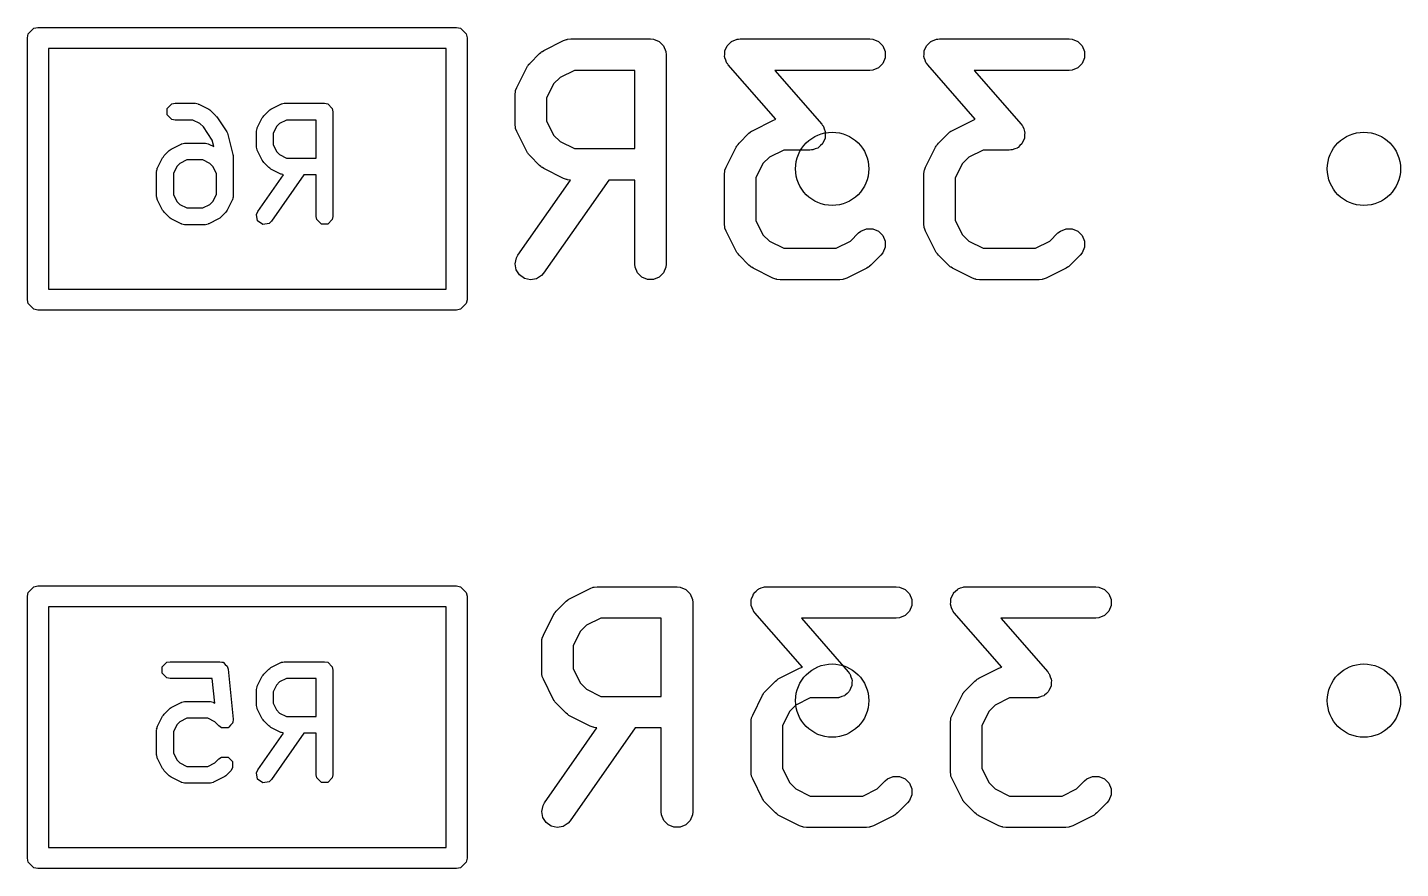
# Model space of a CAD drawing. Extents: x 0.22 to 2.57, y 0.29 to 1.72.
# Drawn here: x 2.1087 to 2.3669, y 1.2284 to 1.3866 of the extents above; entities that cross this region are included whole.
import ezdxf

# ---------------------------------------------------------------- set-up
doc = ezdxf.new("R2010")
doc.units = 0
doc.header["$MEASUREMENT"] = 0
doc.layers.add('BLACK', color=7, linetype='CONTINUOUS')

msp = doc.modelspace()

# ---------------------------------------------------------------- linework, layer by layer
at = {"layer": 'BLACK', "linetype": 'CONTINUOUS'}
for p, q in [((2.10866, 1.38461), (2.10881, 1.38536)), ((2.10866, 1.33539), (2.10866, 1.38461)), ((2.10881, 1.38536), (2.10988, 1.38642)), ((2.10988, 1.38642), (2.11063, 1.38657)), ((2.11063, 1.38657), (2.18937, 1.38657)), ((2.18937, 1.38657), (2.19012, 1.38642)), ((2.19012, 1.38642), (2.19119, 1.38536)), ((2.19119, 1.38536), (2.19134, 1.38461)), ((2.19134, 1.38461), (2.19134, 1.33539)), ((2.20575, 1.38223), (2.2095, 1.3841)), ((2.2095, 1.3841), (2.21004, 1.38431)), ((2.21004, 1.38431), (2.21014, 1.38432)), ((2.21014, 1.38432), (2.21024, 1.38436)), ((2.21024, 1.38436), (2.21082, 1.38442)), ((2.21082, 1.38442), (2.22582, 1.38442)), ((2.22582, 1.38442), (2.22639, 1.38436)), ((2.22639, 1.38436), (2.22746, 1.38392)), ((2.24122, 1.38402), (2.24167, 1.38418)), ((2.24167, 1.38418), (2.24211, 1.38436)), ((2.24211, 1.38436), (2.24225, 1.38437)), ((2.24225, 1.38437), (2.24231, 1.38439)), ((2.24231, 1.38439), (2.24238, 1.38439)), ((2.24238, 1.38439), (2.24269, 1.38442)), ((2.24269, 1.38442), (2.26706, 1.38442)), ((2.26706, 1.38442), (2.26764, 1.38436)), ((2.26764, 1.38436), (2.2687, 1.38392)), ((2.27871, 1.38402), (2.27916, 1.38418)), ((2.27916, 1.38418), (2.27961, 1.38436)), ((2.27961, 1.38436), (2.27975, 1.38437)), ((2.27975, 1.38437), (2.2798, 1.38439)), ((2.2798, 1.38439), (2.27988, 1.38439)), ((2.27988, 1.38439), (2.28018, 1.38442)), ((2.28018, 1.38442), (2.30456, 1.38442)), ((2.30456, 1.38442), (2.30513, 1.38436)), ((2.30513, 1.38436), (2.3062, 1.38392)), ((2.1126, 1.38264), (2.1126, 1.33736)), ((2.1874, 1.38264), (2.1126, 1.38264)), ((2.1874, 1.33736), (2.1874, 1.38264)), ((2.20311, 1.3798), (2.20498, 1.38168)), ((2.20498, 1.38168), (2.20521, 1.38186)), ((2.20521, 1.38186), (2.20526, 1.38192)), ((2.20526, 1.38192), (2.20535, 1.38198)), ((2.20535, 1.38198), (2.20543, 1.38204)), ((2.20543, 1.38204), (2.2055, 1.38207)), ((2.2055, 1.38207), (2.20575, 1.38223)), ((2.22746, 1.38392), (2.22827, 1.3831)), ((2.22827, 1.3831), (2.22871, 1.38204)), ((2.22871, 1.38204), (2.22877, 1.38146)), ((2.23976, 1.38108), (2.23979, 1.38156)), ((2.23979, 1.38204), (2.23983, 1.38213)), ((2.23979, 1.38156), (2.23979, 1.38204)), ((2.23983, 1.38213), (2.23984, 1.38223)), ((2.23984, 1.38223), (2.24005, 1.38266)), ((2.24005, 1.38266), (2.24023, 1.3831)), ((2.24023, 1.3831), (2.2403, 1.38317)), ((2.2403, 1.38317), (2.24035, 1.38326)), ((2.24035, 1.38326), (2.24071, 1.38358)), ((2.24071, 1.38358), (2.24105, 1.38392)), ((2.24105, 1.38392), (2.24114, 1.38396)), ((2.24114, 1.38396), (2.24122, 1.38402)), ((2.2687, 1.38392), (2.26952, 1.3831)), ((2.26952, 1.3831), (2.26996, 1.38204)), ((2.26996, 1.38204), (2.26996, 1.38089)), ((2.27726, 1.38108), (2.27729, 1.38156)), ((2.27729, 1.38204), (2.27733, 1.38213)), ((2.27729, 1.38156), (2.27729, 1.38204)), ((2.27733, 1.38223), (2.27755, 1.38266)), ((2.27733, 1.38213), (2.27733, 1.38223)), ((2.27755, 1.38266), (2.27773, 1.3831)), ((2.27773, 1.3831), (2.2778, 1.38317)), ((2.2778, 1.38317), (2.27784, 1.38326)), ((2.27784, 1.38326), (2.2782, 1.38358)), ((2.2782, 1.38358), (2.27854, 1.38392)), ((2.27854, 1.38392), (2.27864, 1.38396)), ((2.27864, 1.38396), (2.27871, 1.38402)), ((2.3062, 1.38392), (2.30701, 1.3831)), ((2.30701, 1.3831), (2.30745, 1.38204)), ((2.30745, 1.38204), (2.30745, 1.38089)), ((2.20068, 1.37529), (2.20255, 1.37903)), ((2.20255, 1.37903), (2.20271, 1.37928)), ((2.20271, 1.37928), (2.20274, 1.37935)), ((2.20274, 1.37935), (2.2028, 1.37944)), ((2.2028, 1.37944), (2.20286, 1.37952)), ((2.20286, 1.37952), (2.20292, 1.37958)), ((2.20292, 1.37958), (2.20311, 1.3798)), ((2.22877, 1.38146), (2.22877, 1.34209)), ((2.23979, 1.38099), (2.23976, 1.38108)), ((2.23979, 1.38089), (2.23979, 1.38099)), ((2.23998, 1.38044), (2.23979, 1.38089)), ((2.24013, 1.37999), (2.23998, 1.38044)), ((2.24021, 1.37988), (2.24013, 1.37999)), ((2.24023, 1.37982), (2.24021, 1.37988)), ((2.24029, 1.37977), (2.24023, 1.37982)), ((2.24047, 1.37952), (2.24029, 1.37977)), ((2.2494, 1.36931), (2.24047, 1.37952)), ((2.2687, 1.37901), (2.26764, 1.37857)), ((2.26952, 1.37982), (2.2687, 1.37901)), ((2.26996, 1.38089), (2.26952, 1.37982)), ((2.27729, 1.38099), (2.27726, 1.38108)), ((2.27729, 1.38089), (2.27729, 1.38099)), ((2.27747, 1.38044), (2.27729, 1.38089)), ((2.27763, 1.37999), (2.27747, 1.38044)), ((2.27771, 1.37988), (2.27763, 1.37999)), ((2.27773, 1.37982), (2.27771, 1.37988)), ((2.27778, 1.37977), (2.27773, 1.37982)), ((2.27796, 1.37952), (2.27778, 1.37977)), ((2.28689, 1.36931), (2.27796, 1.37952)), ((2.3062, 1.37901), (2.30513, 1.37857)), ((2.30701, 1.37982), (2.3062, 1.37901)), ((2.30745, 1.38089), (2.30701, 1.37982)), ((2.20882, 1.37716), (2.20762, 1.37597)), ((2.21151, 1.37851), (2.20882, 1.37716)), ((2.22286, 1.37851), (2.21151, 1.37851)), ((2.22286, 1.36379), (2.22286, 1.37851)), ((2.26706, 1.37851), (2.2492, 1.37851)), ((2.2492, 1.37851), (2.25803, 1.36841)), ((2.26764, 1.37857), (2.26706, 1.37851)), ((2.30456, 1.37851), (2.28669, 1.37851)), ((2.28669, 1.37851), (2.29553, 1.36841)), ((2.30513, 1.37857), (2.30456, 1.37851)), ((2.20037, 1.37396), (2.20042, 1.37454)), ((2.20037, 1.36834), (2.20037, 1.37396)), ((2.20042, 1.37454), (2.20046, 1.37464)), ((2.20046, 1.37464), (2.20047, 1.37474)), ((2.20047, 1.37474), (2.20068, 1.37529)), ((2.20762, 1.37597), (2.20627, 1.37327)), ((2.13495, 1.37134), (2.13581, 1.3722)), ((2.13495, 1.37014), (2.13495, 1.37134)), ((2.13581, 1.3722), (2.13641, 1.37232)), ((2.13641, 1.37232), (2.14016, 1.37232)), ((2.14016, 1.37232), (2.14023, 1.3723)), ((2.14023, 1.3723), (2.14027, 1.37231)), ((2.14027, 1.37231), (2.14051, 1.37225)), ((2.14051, 1.37225), (2.14076, 1.3722)), ((2.14076, 1.3722), (2.14079, 1.37217)), ((2.14079, 1.37217), (2.14086, 1.37215)), ((2.14086, 1.37215), (2.14274, 1.37121)), ((2.14274, 1.37121), (2.14294, 1.37106)), ((2.15425, 1.37106), (2.15445, 1.37121)), ((2.15445, 1.37121), (2.15633, 1.37215)), ((2.15633, 1.37215), (2.1564, 1.37217)), ((2.1564, 1.37217), (2.15643, 1.3722)), ((2.15643, 1.3722), (2.15668, 1.37225)), ((2.15668, 1.37225), (2.15692, 1.37231)), ((2.15692, 1.37231), (2.15695, 1.3723)), ((2.15695, 1.3723), (2.15703, 1.37232)), ((2.15703, 1.37232), (2.16453, 1.37232)), ((2.16453, 1.37232), (2.16513, 1.3722)), ((2.16513, 1.3722), (2.16598, 1.37134)), ((2.16598, 1.37134), (2.1661, 1.37074)), ((2.20627, 1.37327), (2.20627, 1.36904)), ((2.13581, 1.36929), (2.13495, 1.37014)), ((2.13641, 1.36917), (2.13581, 1.36929)), ((2.13979, 1.36917), (2.13641, 1.36917)), ((2.1411, 1.36851), (2.13979, 1.36917)), ((2.14294, 1.37106), (2.14315, 1.37092)), ((2.14315, 1.37092), (2.14408, 1.36998)), ((2.14408, 1.36998), (2.14417, 1.36985)), ((2.14417, 1.36985), (2.14428, 1.36974)), ((2.14428, 1.36974), (2.14615, 1.36693)), ((2.15187, 1.3677), (2.15281, 1.36957)), ((2.15281, 1.36957), (2.15296, 1.36977)), ((2.15296, 1.36977), (2.1531, 1.36998)), ((2.1531, 1.36998), (2.15404, 1.37092)), ((2.15404, 1.37092), (2.15425, 1.37106)), ((2.1574, 1.36917), (2.15609, 1.36851)), ((2.16295, 1.36917), (2.1574, 1.36917)), ((2.16295, 1.36201), (2.16295, 1.36917)), ((2.1661, 1.37074), (2.1661, 1.35106)), ((2.20627, 1.36904), (2.20762, 1.36634)), ((2.24512, 1.36723), (2.24887, 1.36911)), ((2.24887, 1.36911), (2.2494, 1.36931)), ((2.28261, 1.36723), (2.28636, 1.36911)), ((2.28636, 1.36911), (2.28689, 1.36931)), ((2.14175, 1.36786), (2.1411, 1.36851)), ((2.14338, 1.36541), (2.14175, 1.36786)), ((2.14615, 1.36693), (2.14626, 1.36668)), ((2.14626, 1.36668), (2.14637, 1.36644)), ((2.14637, 1.36644), (2.14731, 1.36269)), ((2.15171, 1.3671), (2.15178, 1.36735)), ((2.15172, 1.36707), (2.15171, 1.3671)), ((2.15171, 1.36699), (2.15172, 1.36707)), ((2.15171, 1.36418), (2.15171, 1.36699)), ((2.15178, 1.36735), (2.15183, 1.3676)), ((2.15183, 1.3676), (2.15185, 1.36762)), ((2.15185, 1.36762), (2.15187, 1.3677)), ((2.15551, 1.36793), (2.15486, 1.36662)), ((2.15486, 1.36662), (2.15486, 1.36455)), ((2.15609, 1.36851), (2.15551, 1.36793)), ((2.20042, 1.36776), (2.20037, 1.36834)), ((2.20046, 1.36767), (2.20042, 1.36776)), ((2.20047, 1.36756), (2.20046, 1.36767)), ((2.20068, 1.36702), (2.20047, 1.36756)), ((2.20255, 1.36327), (2.20068, 1.36702)), ((2.20762, 1.36634), (2.20882, 1.36514)), ((2.24248, 1.3648), (2.24435, 1.36668)), ((2.24435, 1.36668), (2.24458, 1.36686)), ((2.24458, 1.36686), (2.24463, 1.36692)), ((2.24463, 1.36692), (2.24472, 1.36698)), ((2.24472, 1.36698), (2.2448, 1.36705)), ((2.2448, 1.36705), (2.24487, 1.36708)), ((2.24487, 1.36708), (2.24512, 1.36723)), ((2.25803, 1.36841), (2.25821, 1.36816)), ((2.25821, 1.36816), (2.25827, 1.36811)), ((2.25827, 1.36811), (2.25829, 1.36805)), ((2.25829, 1.36805), (2.25837, 1.36794)), ((2.25837, 1.36794), (2.25852, 1.36749)), ((2.25852, 1.36749), (2.25871, 1.36704)), ((2.25871, 1.36704), (2.25871, 1.36694)), ((2.25871, 1.36694), (2.25874, 1.36685)), ((2.25874, 1.36685), (2.25871, 1.36637)), ((2.25871, 1.36637), (2.25871, 1.36589)), ((2.27997, 1.3648), (2.28185, 1.36668)), ((2.28185, 1.36668), (2.28207, 1.36686)), ((2.28207, 1.36686), (2.28212, 1.36692)), ((2.28212, 1.36692), (2.28221, 1.36698)), ((2.28221, 1.36698), (2.28229, 1.36705)), ((2.28229, 1.36705), (2.28237, 1.36708)), ((2.28237, 1.36708), (2.28261, 1.36723)), ((2.29553, 1.36841), (2.29571, 1.36816)), ((2.29571, 1.36816), (2.29576, 1.36811)), ((2.29576, 1.36811), (2.29578, 1.36805)), ((2.29578, 1.36805), (2.29587, 1.36794)), ((2.29587, 1.36794), (2.29602, 1.36749)), ((2.29602, 1.36749), (2.2962, 1.36704)), ((2.2962, 1.36704), (2.2962, 1.36694)), ((2.2962, 1.36694), (2.29624, 1.36685)), ((2.29624, 1.36685), (2.2962, 1.36637)), ((2.2962, 1.36637), (2.2962, 1.36589)), ((2.13529, 1.36342), (2.1355, 1.36356)), ((2.1355, 1.36356), (2.1357, 1.36371)), ((2.1357, 1.36371), (2.13758, 1.36465)), ((2.13758, 1.36465), (2.13765, 1.36467)), ((2.13765, 1.36467), (2.13768, 1.3647)), ((2.13768, 1.3647), (2.13793, 1.36475)), ((2.13793, 1.36475), (2.13817, 1.36481)), ((2.13817, 1.36481), (2.13821, 1.3648)), ((2.13821, 1.3648), (2.13828, 1.36482)), ((2.13828, 1.36482), (2.14203, 1.36482)), ((2.14203, 1.36482), (2.14211, 1.3648)), ((2.14211, 1.3648), (2.14214, 1.36481)), ((2.14214, 1.36481), (2.14239, 1.36475)), ((2.14239, 1.36475), (2.14263, 1.3647)), ((2.14263, 1.3647), (2.14266, 1.36467)), ((2.14266, 1.36467), (2.14274, 1.36465)), ((2.14274, 1.36465), (2.14369, 1.36417)), ((2.14369, 1.36417), (2.14338, 1.36541)), ((2.15172, 1.3641), (2.15171, 1.36418)), ((2.15171, 1.36407), (2.15172, 1.3641)), ((2.15178, 1.36383), (2.15171, 1.36407)), ((2.15183, 1.36358), (2.15178, 1.36383)), ((2.15185, 1.36355), (2.15183, 1.36358)), ((2.15187, 1.36348), (2.15185, 1.36355)), ((2.15281, 1.3616), (2.15187, 1.36348)), ((2.15486, 1.36455), (2.15551, 1.36324)), ((2.20882, 1.36514), (2.21151, 1.36379)), ((2.21151, 1.36379), (2.22286, 1.36379)), ((2.24005, 1.36029), (2.24192, 1.36404)), ((2.24192, 1.36404), (2.24208, 1.36428)), ((2.24208, 1.36428), (2.24211, 1.36436)), ((2.24211, 1.36436), (2.24217, 1.36444)), ((2.24217, 1.36444), (2.24223, 1.36453)), ((2.24223, 1.36453), (2.24229, 1.36458)), ((2.24229, 1.36458), (2.24248, 1.3648)), ((2.25088, 1.36351), (2.24819, 1.36216)), ((2.25581, 1.36351), (2.25088, 1.36351)), ((2.25612, 1.36354), (2.25581, 1.36351)), ((2.25619, 1.36354), (2.25612, 1.36354)), ((2.25625, 1.36356), (2.25619, 1.36354)), ((2.25639, 1.36357), (2.25625, 1.36356)), ((2.25683, 1.36375), (2.25639, 1.36357)), ((2.25729, 1.36391), (2.25683, 1.36375)), ((2.25736, 1.36397), (2.25729, 1.36391)), ((2.25745, 1.36401), (2.25736, 1.36397)), ((2.25779, 1.36435), (2.25745, 1.36401)), ((2.25815, 1.36467), (2.25779, 1.36435)), ((2.2582, 1.36475), (2.25815, 1.36467)), ((2.25827, 1.36483), (2.2582, 1.36475)), ((2.25845, 1.36527), (2.25827, 1.36483)), ((2.25866, 1.3657), (2.25845, 1.36527)), ((2.25867, 1.3658), (2.25866, 1.3657)), ((2.25871, 1.36589), (2.25867, 1.3658)), ((2.27754, 1.36029), (2.27942, 1.36404)), ((2.27942, 1.36404), (2.27957, 1.36428)), ((2.27957, 1.36428), (2.2796, 1.36436)), ((2.2796, 1.36436), (2.27967, 1.36444)), ((2.27967, 1.36444), (2.27973, 1.36453)), ((2.27973, 1.36453), (2.27979, 1.36458)), ((2.27979, 1.36458), (2.27997, 1.3648)), ((2.28838, 1.36351), (2.28568, 1.36216)), ((2.29331, 1.36351), (2.28838, 1.36351)), ((2.29361, 1.36354), (2.29331, 1.36351)), ((2.29369, 1.36354), (2.29361, 1.36354)), ((2.29374, 1.36356), (2.29369, 1.36354)), ((2.29388, 1.36357), (2.29374, 1.36356)), ((2.29433, 1.36375), (2.29388, 1.36357)), ((2.29478, 1.36391), (2.29433, 1.36375)), ((2.29486, 1.36397), (2.29478, 1.36391)), ((2.29495, 1.36401), (2.29486, 1.36397)), ((2.29529, 1.36435), (2.29495, 1.36401)), ((2.29565, 1.36467), (2.29529, 1.36435)), ((2.29569, 1.36475), (2.29565, 1.36467)), ((2.29576, 1.36483), (2.29569, 1.36475)), ((2.29595, 1.36527), (2.29576, 1.36483)), ((2.29616, 1.3657), (2.29595, 1.36527)), ((2.29617, 1.3658), (2.29616, 1.3657)), ((2.2962, 1.36589), (2.29617, 1.3658)), ((2.13312, 1.3602), (2.13406, 1.36207)), ((2.13406, 1.36207), (2.13422, 1.36227)), ((2.13422, 1.36227), (2.13436, 1.36248)), ((2.13436, 1.36248), (2.13529, 1.36342)), ((2.13734, 1.36101), (2.13676, 1.36044)), ((2.13865, 1.36167), (2.13734, 1.36101)), ((2.14166, 1.36167), (2.13865, 1.36167)), ((2.14297, 1.36101), (2.14166, 1.36167)), ((2.14355, 1.36044), (2.14297, 1.36101)), ((2.14731, 1.36269), (2.14732, 1.36249)), ((2.14732, 1.36249), (2.14736, 1.36231)), ((2.14736, 1.36231), (2.14736, 1.35481)), ((2.15296, 1.3614), (2.15281, 1.3616)), ((2.1531, 1.36119), (2.15296, 1.3614)), ((2.15404, 1.36025), (2.1531, 1.36119)), ((2.15551, 1.36324), (2.15609, 1.36266)), ((2.15609, 1.36266), (2.1574, 1.36201)), ((2.1574, 1.36201), (2.16295, 1.36201)), ((2.20271, 1.36302), (2.20255, 1.36327)), ((2.20274, 1.36295), (2.20271, 1.36302)), ((2.2028, 1.36287), (2.20274, 1.36295)), ((2.20286, 1.36278), (2.2028, 1.36287)), ((2.20292, 1.36273), (2.20286, 1.36278)), ((2.20311, 1.3625), (2.20292, 1.36273)), ((2.20498, 1.36063), (2.20311, 1.3625)), ((2.24699, 1.36097), (2.24564, 1.35827)), ((2.24819, 1.36216), (2.24699, 1.36097)), ((2.28449, 1.36097), (2.28314, 1.35827)), ((2.28568, 1.36216), (2.28449, 1.36097)), ((2.13296, 1.35961), (2.13303, 1.35985)), ((2.13297, 1.35957), (2.13296, 1.35961)), ((2.13296, 1.35949), (2.13297, 1.35957)), ((2.13296, 1.35481), (2.13296, 1.35949)), ((2.13303, 1.35985), (2.13308, 1.3601)), ((2.13308, 1.3601), (2.1331, 1.36012)), ((2.1331, 1.36012), (2.13312, 1.3602)), ((2.13676, 1.36044), (2.13611, 1.35912)), ((2.13611, 1.35912), (2.13611, 1.35518)), ((2.14421, 1.35912), (2.14355, 1.36044)), ((2.14421, 1.35518), (2.14421, 1.35912)), ((2.15199, 1.35196), (2.15684, 1.35888)), ((2.15425, 1.36011), (2.15404, 1.36025)), ((2.15445, 1.35996), (2.15425, 1.36011)), ((2.15633, 1.35902), (2.15445, 1.35996)), ((2.16066, 1.35886), (2.15457, 1.35015)), ((2.1564, 1.359), (2.15633, 1.35902)), ((2.15643, 1.35898), (2.1564, 1.359)), ((2.15668, 1.35893), (2.15643, 1.35898)), ((2.15684, 1.35888), (2.15668, 1.35893)), ((2.16295, 1.35886), (2.16066, 1.35886)), ((2.16295, 1.35106), (2.16295, 1.35886)), ((2.20521, 1.36044), (2.20498, 1.36063)), ((2.20526, 1.36038), (2.20521, 1.36044)), ((2.20535, 1.36033), (2.20526, 1.36038)), ((2.20543, 1.36026), (2.20535, 1.36033)), ((2.2055, 1.36023), (2.20543, 1.36026)), ((2.20575, 1.36008), (2.2055, 1.36023)), ((2.2095, 1.3582), (2.20575, 1.36008)), ((2.23974, 1.35897), (2.23979, 1.35954)), ((2.23974, 1.34959), (2.23974, 1.35897)), ((2.23979, 1.35954), (2.23983, 1.35964)), ((2.23983, 1.35964), (2.23984, 1.35975)), ((2.23984, 1.35975), (2.24005, 1.36029)), ((2.27723, 1.35897), (2.27729, 1.35954)), ((2.27723, 1.34959), (2.27723, 1.35897)), ((2.27729, 1.35954), (2.27733, 1.35964)), ((2.27733, 1.35964), (2.27734, 1.35975)), ((2.27734, 1.35975), (2.27754, 1.36029)), ((2.2009, 1.34379), (2.21077, 1.35789)), ((2.21798, 1.35789), (2.20574, 1.3404)), ((2.21004, 1.35799), (2.2095, 1.3582)), ((2.21014, 1.35799), (2.21004, 1.35799)), ((2.21024, 1.35795), (2.21014, 1.35799)), ((2.21077, 1.35789), (2.21024, 1.35795)), ((2.22286, 1.35789), (2.21798, 1.35789)), ((2.22286, 1.34209), (2.22286, 1.35789)), ((2.24564, 1.35827), (2.24564, 1.35029)), ((2.28314, 1.35827), (2.28314, 1.35029)), ((2.13297, 1.35473), (2.13296, 1.35481)), ((2.13296, 1.35469), (2.13297, 1.35473)), ((2.13303, 1.35445), (2.13296, 1.35469)), ((2.13308, 1.3542), (2.13303, 1.35445)), ((2.1331, 1.35418), (2.13308, 1.3542)), ((2.13312, 1.3541), (2.1331, 1.35418)), ((2.13406, 1.35223), (2.13312, 1.3541)), ((2.13611, 1.35518), (2.13676, 1.35386)), ((2.13676, 1.35386), (2.13734, 1.35329)), ((2.13734, 1.35329), (2.13865, 1.35263)), ((2.14166, 1.35263), (2.14297, 1.35329)), ((2.14297, 1.35329), (2.14355, 1.35386)), ((2.14355, 1.35386), (2.14421, 1.35518)), ((2.14719, 1.3541), (2.14625, 1.35223)), ((2.14721, 1.35418), (2.14719, 1.3541)), ((2.14724, 1.3542), (2.14721, 1.35418)), ((2.14729, 1.35445), (2.14724, 1.3542)), ((2.14735, 1.35469), (2.14729, 1.35445)), ((2.14736, 1.35481), (2.14734, 1.35473)), ((2.14734, 1.35473), (2.14735, 1.35469)), ((2.13422, 1.35203), (2.13406, 1.35223)), ((2.13436, 1.35182), (2.13422, 1.35203)), ((2.13529, 1.35088), (2.13436, 1.35182)), ((2.1355, 1.35074), (2.13529, 1.35088)), ((2.1357, 1.35059), (2.1355, 1.35074)), ((2.13758, 1.34965), (2.1357, 1.35059)), ((2.13865, 1.35263), (2.14166, 1.35263)), ((2.14461, 1.35059), (2.14274, 1.34965)), ((2.14481, 1.35074), (2.14461, 1.35059)), ((2.14502, 1.35088), (2.14481, 1.35074)), ((2.14596, 1.35182), (2.14502, 1.35088)), ((2.1461, 1.35203), (2.14596, 1.35182)), ((2.14625, 1.35223), (2.1461, 1.35203)), ((2.15174, 1.3514), (2.15199, 1.35196)), ((2.15195, 1.35021), (2.15174, 1.3514)), ((2.16307, 1.35045), (2.16295, 1.35106)), ((2.1661, 1.35106), (2.16598, 1.35045)), ((2.13765, 1.34963), (2.13758, 1.34965)), ((2.13768, 1.3496), (2.13765, 1.34963)), ((2.13793, 1.34955), (2.13768, 1.3496)), ((2.13817, 1.34949), (2.13793, 1.34955)), ((2.13821, 1.3495), (2.13817, 1.34949)), ((2.13828, 1.34948), (2.13821, 1.3495)), ((2.14203, 1.34948), (2.13828, 1.34948)), ((2.14211, 1.3495), (2.14203, 1.34948)), ((2.14214, 1.34949), (2.14211, 1.3495)), ((2.14239, 1.34955), (2.14214, 1.34949)), ((2.14263, 1.3496), (2.14239, 1.34955)), ((2.14266, 1.34963), (2.14263, 1.3496)), ((2.14274, 1.34965), (2.14266, 1.34963)), ((2.15294, 1.34952), (2.15195, 1.35021)), ((2.15413, 1.34973), (2.15294, 1.34952)), ((2.15457, 1.35015), (2.15413, 1.34973)), ((2.16393, 1.3496), (2.16307, 1.35045)), ((2.16513, 1.3496), (2.16393, 1.3496)), ((2.16598, 1.35045), (2.16513, 1.3496)), ((2.23979, 1.34902), (2.23974, 1.34959)), ((2.23983, 1.34892), (2.23979, 1.34902)), ((2.23984, 1.34881), (2.23983, 1.34892)), ((2.24005, 1.34827), (2.23984, 1.34881)), ((2.24192, 1.34452), (2.24005, 1.34827)), ((2.24564, 1.35029), (2.24699, 1.34759)), ((2.26497, 1.34793), (2.26542, 1.3483)), ((2.26542, 1.3483), (2.26648, 1.34874)), ((2.26648, 1.34874), (2.26764, 1.34874)), ((2.26764, 1.34874), (2.2687, 1.3483)), ((2.2687, 1.3483), (2.26952, 1.34748)), ((2.27729, 1.34902), (2.27723, 1.34959)), ((2.27733, 1.34892), (2.27729, 1.34902)), ((2.27734, 1.34881), (2.27733, 1.34892)), ((2.27754, 1.34827), (2.27734, 1.34881)), ((2.27942, 1.34452), (2.27754, 1.34827)), ((2.28314, 1.35029), (2.28449, 1.34759)), ((2.30247, 1.34793), (2.30292, 1.3483)), ((2.30292, 1.3483), (2.30398, 1.34874)), ((2.30398, 1.34874), (2.30513, 1.34874)), ((2.30513, 1.34874), (2.3062, 1.3483)), ((2.3062, 1.3483), (2.30701, 1.34748)), ((2.24699, 1.34759), (2.24819, 1.3464)), ((2.24819, 1.3464), (2.25088, 1.34505)), ((2.26074, 1.34505), (2.26344, 1.3464)), ((2.26344, 1.3464), (2.26497, 1.34793)), ((2.26952, 1.34748), (2.26996, 1.34642)), ((2.26996, 1.34642), (2.26996, 1.34527)), ((2.28449, 1.34759), (2.28568, 1.3464)), ((2.28568, 1.3464), (2.28838, 1.34505)), ((2.29823, 1.34505), (2.30093, 1.3464)), ((2.30093, 1.3464), (2.30247, 1.34793)), ((2.30701, 1.34748), (2.30745, 1.34642)), ((2.30745, 1.34642), (2.30745, 1.34527)), ((2.20037, 1.34216), (2.20062, 1.34328)), ((2.20062, 1.34328), (2.2009, 1.34379)), ((2.24208, 1.34427), (2.24192, 1.34452)), ((2.24211, 1.3442), (2.24208, 1.34427)), ((2.24217, 1.34412), (2.24211, 1.3442)), ((2.24223, 1.34403), (2.24217, 1.34412)), ((2.24229, 1.34398), (2.24223, 1.34403)), ((2.24248, 1.34376), (2.24229, 1.34398)), ((2.24435, 1.34188), (2.24248, 1.34376)), ((2.25088, 1.34505), (2.26074, 1.34505)), ((2.26915, 1.34376), (2.26727, 1.34188)), ((2.26952, 1.3442), (2.26915, 1.34376)), ((2.26996, 1.34527), (2.26952, 1.3442)), ((2.27957, 1.34427), (2.27942, 1.34452)), ((2.2796, 1.3442), (2.27957, 1.34427)), ((2.27967, 1.34412), (2.2796, 1.3442)), ((2.27973, 1.34403), (2.27967, 1.34412)), ((2.27979, 1.34398), (2.27973, 1.34403)), ((2.27997, 1.34376), (2.27979, 1.34398)), ((2.28185, 1.34188), (2.27997, 1.34376)), ((2.28838, 1.34505), (2.29823, 1.34505)), ((2.30664, 1.34376), (2.30477, 1.34188)), ((2.30701, 1.3442), (2.30664, 1.34376)), ((2.30745, 1.34527), (2.30701, 1.3442)), ((2.20057, 1.34102), (2.20037, 1.34216)), ((2.20119, 1.34005), (2.20057, 1.34102)), ((2.20574, 1.3404), (2.20536, 1.33996)), ((2.22292, 1.34152), (2.22286, 1.34209)), ((2.22336, 1.34045), (2.22292, 1.34152)), ((2.22418, 1.33964), (2.22336, 1.34045)), ((2.22827, 1.34045), (2.22746, 1.33964)), ((2.22871, 1.34152), (2.22827, 1.34045)), ((2.22877, 1.34209), (2.22871, 1.34152)), ((2.24458, 1.34169), (2.24435, 1.34188)), ((2.24463, 1.34164), (2.24458, 1.34169)), ((2.24472, 1.34158), (2.24463, 1.34164)), ((2.2448, 1.34151), (2.24472, 1.34158)), ((2.24487, 1.34148), (2.2448, 1.34151)), ((2.24512, 1.34133), (2.24487, 1.34148)), ((2.24887, 1.33945), (2.24512, 1.34133)), ((2.26651, 1.34133), (2.26276, 1.33945)), ((2.26675, 1.34148), (2.26651, 1.34133)), ((2.26683, 1.34151), (2.26675, 1.34148)), ((2.26691, 1.34158), (2.26683, 1.34151)), ((2.267, 1.34164), (2.26691, 1.34158)), ((2.26705, 1.34169), (2.267, 1.34164)), ((2.26727, 1.34188), (2.26705, 1.34169)), ((2.28207, 1.34169), (2.28185, 1.34188)), ((2.28212, 1.34164), (2.28207, 1.34169)), ((2.28221, 1.34158), (2.28212, 1.34164)), ((2.28229, 1.34151), (2.28221, 1.34158)), ((2.28237, 1.34148), (2.28229, 1.34151)), ((2.28261, 1.34133), (2.28237, 1.34148)), ((2.28636, 1.33945), (2.28261, 1.34133)), ((2.304, 1.34133), (2.30025, 1.33945)), ((2.30425, 1.34148), (2.304, 1.34133)), ((2.30432, 1.34151), (2.30425, 1.34148)), ((2.3044, 1.34158), (2.30432, 1.34151)), ((2.30449, 1.34164), (2.3044, 1.34158)), ((2.30454, 1.34169), (2.30449, 1.34164)), ((2.30477, 1.34188), (2.30454, 1.34169)), ((2.20213, 1.33939), (2.20119, 1.34005)), ((2.20325, 1.33914), (2.20213, 1.33939)), ((2.20439, 1.33934), (2.20325, 1.33914)), ((2.20536, 1.33996), (2.20439, 1.33934)), ((2.22524, 1.3392), (2.22418, 1.33964)), ((2.22639, 1.3392), (2.22524, 1.3392)), ((2.22746, 1.33964), (2.22639, 1.3392)), ((2.24941, 1.33925), (2.24887, 1.33945)), ((2.24951, 1.33924), (2.24941, 1.33925)), ((2.24961, 1.3392), (2.24951, 1.33924)), ((2.25019, 1.33914), (2.24961, 1.3392)), ((2.26144, 1.33914), (2.25019, 1.33914)), ((2.26201, 1.3392), (2.26144, 1.33914)), ((2.26211, 1.33924), (2.26201, 1.3392)), ((2.26222, 1.33925), (2.26211, 1.33924)), ((2.26276, 1.33945), (2.26222, 1.33925)), ((2.2869, 1.33925), (2.28636, 1.33945)), ((2.28701, 1.33924), (2.2869, 1.33925)), ((2.28711, 1.3392), (2.28701, 1.33924)), ((2.28768, 1.33914), (2.28711, 1.3392)), ((2.29893, 1.33914), (2.28768, 1.33914)), ((2.29951, 1.3392), (2.29893, 1.33914)), ((2.29961, 1.33924), (2.29951, 1.3392)), ((2.29971, 1.33925), (2.29961, 1.33924)), ((2.30025, 1.33945), (2.29971, 1.33925)), ((2.10881, 1.33464), (2.10866, 1.33539)), ((2.1126, 1.33736), (2.1874, 1.33736)), ((2.19134, 1.33539), (2.19119, 1.33464)), ((2.10988, 1.33358), (2.10881, 1.33464)), ((2.11063, 1.33343), (2.10988, 1.33358)), ((2.18937, 1.33343), (2.11063, 1.33343)), ((2.19012, 1.33358), (2.18937, 1.33343)), ((2.19119, 1.33464), (2.19012, 1.33358)), ((2.10881, 1.28036), (2.10988, 1.28142)), ((2.10988, 1.28142), (2.11063, 1.28157)), ((2.11063, 1.28157), (2.18937, 1.28157)), ((2.18937, 1.28157), (2.19012, 1.28142)), ((2.19012, 1.28142), (2.19119, 1.28036)), ((2.21075, 1.27923), (2.2145, 1.2811)), ((2.2145, 1.2811), (2.21504, 1.28131)), ((2.21504, 1.28131), (2.21514, 1.28132)), ((2.21514, 1.28132), (2.21524, 1.28136)), ((2.21524, 1.28136), (2.21582, 1.28142)), ((2.21582, 1.28142), (2.23082, 1.28142)), ((2.23082, 1.28142), (2.23139, 1.28136)), ((2.23139, 1.28136), (2.23246, 1.28092)), ((2.23246, 1.28092), (2.23327, 1.2801)), ((2.24571, 1.28058), (2.24605, 1.28092)), ((2.24605, 1.28092), (2.24614, 1.28096)), ((2.24614, 1.28096), (2.24622, 1.28102)), ((2.24622, 1.28102), (2.24667, 1.28118)), ((2.24667, 1.28118), (2.24711, 1.28136)), ((2.24711, 1.28136), (2.24725, 1.28137)), ((2.24725, 1.28137), (2.24731, 1.28139)), ((2.24731, 1.28139), (2.24738, 1.28139)), ((2.24738, 1.28139), (2.24769, 1.28142)), ((2.24769, 1.28142), (2.27206, 1.28142)), ((2.27206, 1.28142), (2.27264, 1.28136)), ((2.27264, 1.28136), (2.2737, 1.28092)), ((2.2737, 1.28092), (2.27452, 1.2801)), ((2.2832, 1.28058), (2.28354, 1.28092)), ((2.28354, 1.28092), (2.28364, 1.28096)), ((2.28364, 1.28096), (2.28371, 1.28102)), ((2.28371, 1.28102), (2.28416, 1.28118)), ((2.28416, 1.28118), (2.28461, 1.28136)), ((2.28461, 1.28136), (2.28475, 1.28137)), ((2.28475, 1.28137), (2.2848, 1.28139)), ((2.2848, 1.28139), (2.28488, 1.28139)), ((2.28488, 1.28139), (2.28518, 1.28142)), ((2.28518, 1.28142), (2.30956, 1.28142)), ((2.30956, 1.28142), (2.31013, 1.28136)), ((2.31013, 1.28136), (2.3112, 1.28092)), ((2.3112, 1.28092), (2.31201, 1.2801)), ((2.10866, 1.27961), (2.10881, 1.28036)), ((2.10866, 1.23039), (2.10866, 1.27961)), ((2.19119, 1.28036), (2.19134, 1.27961)), ((2.19134, 1.27961), (2.19134, 1.23039)), ((2.20811, 1.2768), (2.20998, 1.27868)), ((2.20998, 1.27868), (2.21021, 1.27886)), ((2.21021, 1.27886), (2.21026, 1.27892)), ((2.21026, 1.27892), (2.21035, 1.27898)), ((2.21035, 1.27898), (2.21043, 1.27904)), ((2.21043, 1.27904), (2.2105, 1.27907)), ((2.2105, 1.27907), (2.21075, 1.27923)), ((2.23327, 1.2801), (2.23371, 1.27904)), ((2.23371, 1.27904), (2.23377, 1.27846)), ((2.23377, 1.27846), (2.23377, 1.23909)), ((2.24476, 1.27808), (2.24479, 1.27856)), ((2.24479, 1.27904), (2.24483, 1.27913)), ((2.24479, 1.27856), (2.24479, 1.27904)), ((2.24483, 1.27913), (2.24484, 1.27923)), ((2.24484, 1.27923), (2.24505, 1.27966)), ((2.24505, 1.27966), (2.24523, 1.2801)), ((2.24523, 1.2801), (2.2453, 1.28017)), ((2.2453, 1.28017), (2.24535, 1.28026)), ((2.24535, 1.28026), (2.24571, 1.28058)), ((2.27452, 1.2801), (2.27496, 1.27904)), ((2.27496, 1.27904), (2.27496, 1.27789)), ((2.28226, 1.27808), (2.28229, 1.27856)), ((2.28229, 1.27904), (2.28233, 1.27913)), ((2.28229, 1.27856), (2.28229, 1.27904)), ((2.28233, 1.27923), (2.28255, 1.27966)), ((2.28233, 1.27913), (2.28233, 1.27923)), ((2.28255, 1.27966), (2.28273, 1.2801)), ((2.28273, 1.2801), (2.2828, 1.28017)), ((2.2828, 1.28017), (2.28284, 1.28026)), ((2.28284, 1.28026), (2.2832, 1.28058)), ((2.31201, 1.2801), (2.31245, 1.27904)), ((2.31245, 1.27904), (2.31245, 1.27789)), ((2.1126, 1.27764), (2.1126, 1.23236)), ((2.1874, 1.27764), (2.1126, 1.27764)), ((2.1874, 1.23236), (2.1874, 1.27764)), ((2.20568, 1.27229), (2.20755, 1.27603)), ((2.20755, 1.27603), (2.20771, 1.27628)), ((2.20771, 1.27628), (2.20774, 1.27635)), ((2.20774, 1.27635), (2.2078, 1.27644)), ((2.2078, 1.27644), (2.20786, 1.27652)), ((2.20786, 1.27652), (2.20792, 1.27658)), ((2.20792, 1.27658), (2.20811, 1.2768)), ((2.24479, 1.27799), (2.24476, 1.27808)), ((2.24479, 1.27789), (2.24479, 1.27799)), ((2.24498, 1.27744), (2.24479, 1.27789)), ((2.24513, 1.27699), (2.24498, 1.27744)), ((2.24521, 1.27688), (2.24513, 1.27699)), ((2.24523, 1.27682), (2.24521, 1.27688)), ((2.24529, 1.27677), (2.24523, 1.27682)), ((2.24547, 1.27652), (2.24529, 1.27677)), ((2.2544, 1.26631), (2.24547, 1.27652)), ((2.2737, 1.27601), (2.27264, 1.27557)), ((2.27452, 1.27682), (2.2737, 1.27601)), ((2.27496, 1.27789), (2.27452, 1.27682)), ((2.28229, 1.27799), (2.28226, 1.27808)), ((2.28229, 1.27789), (2.28229, 1.27799)), ((2.28247, 1.27744), (2.28229, 1.27789)), ((2.28263, 1.27699), (2.28247, 1.27744)), ((2.28271, 1.27688), (2.28263, 1.27699)), ((2.28273, 1.27682), (2.28271, 1.27688)), ((2.28278, 1.27677), (2.28273, 1.27682)), ((2.28296, 1.27652), (2.28278, 1.27677)), ((2.29189, 1.26631), (2.28296, 1.27652)), ((2.3112, 1.27601), (2.31013, 1.27557)), ((2.31201, 1.27682), (2.3112, 1.27601)), ((2.31245, 1.27789), (2.31201, 1.27682)), ((2.21382, 1.27416), (2.21262, 1.27297)), ((2.21651, 1.27551), (2.21382, 1.27416)), ((2.22786, 1.27551), (2.21651, 1.27551)), ((2.22786, 1.26079), (2.22786, 1.27551)), ((2.27206, 1.27551), (2.2542, 1.27551)), ((2.2542, 1.27551), (2.26303, 1.26541)), ((2.27264, 1.27557), (2.27206, 1.27551)), ((2.30956, 1.27551), (2.29169, 1.27551)), ((2.29169, 1.27551), (2.30053, 1.26541)), ((2.31013, 1.27557), (2.30956, 1.27551)), ((2.20537, 1.27096), (2.20542, 1.27154)), ((2.20537, 1.26534), (2.20537, 1.27096)), ((2.20542, 1.27154), (2.20546, 1.27164)), ((2.20546, 1.27164), (2.20547, 1.27174)), ((2.20547, 1.27174), (2.20568, 1.27229)), ((2.21262, 1.27297), (2.21127, 1.27027)), ((2.21127, 1.27027), (2.21127, 1.26604)), ((2.13402, 1.26634), (2.13487, 1.2672)), ((2.13402, 1.26514), (2.13402, 1.26634)), ((2.13487, 1.2672), (2.13547, 1.26732)), ((2.13547, 1.26732), (2.14484, 1.26732)), ((2.14484, 1.26732), (2.14522, 1.26724)), ((2.14522, 1.26724), (2.1453, 1.26725)), ((2.1453, 1.26725), (2.14534, 1.26722)), ((2.14534, 1.26722), (2.14545, 1.2672)), ((2.14545, 1.2672), (2.14582, 1.26682)), ((2.14582, 1.26682), (2.14623, 1.26649)), ((2.14623, 1.26649), (2.14626, 1.26638)), ((2.14626, 1.26638), (2.1463, 1.26634)), ((2.1463, 1.26634), (2.1463, 1.26627)), ((2.1463, 1.26627), (2.14641, 1.2659)), ((2.14641, 1.2659), (2.14735, 1.25653)), ((2.1531, 1.26498), (2.15404, 1.26592)), ((2.15404, 1.26592), (2.15425, 1.26606)), ((2.15425, 1.26606), (2.15445, 1.26621)), ((2.15445, 1.26621), (2.15633, 1.26715)), ((2.15633, 1.26715), (2.1564, 1.26717)), ((2.1564, 1.26717), (2.15643, 1.2672)), ((2.15643, 1.2672), (2.15668, 1.26725)), ((2.15668, 1.26725), (2.15692, 1.26731)), ((2.15692, 1.26731), (2.15695, 1.2673)), ((2.15695, 1.2673), (2.15703, 1.26732)), ((2.15703, 1.26732), (2.16453, 1.26732)), ((2.16453, 1.26732), (2.16513, 1.2672)), ((2.16513, 1.2672), (2.16598, 1.26634)), ((2.16598, 1.26634), (2.1661, 1.26574)), ((2.1661, 1.26574), (2.1661, 1.24606)), ((2.20542, 1.26476), (2.20537, 1.26534)), ((2.21127, 1.26604), (2.21262, 1.26334)), ((2.25012, 1.26423), (2.25387, 1.26611)), ((2.25387, 1.26611), (2.2544, 1.26631)), ((2.26303, 1.26541), (2.26321, 1.26516)), ((2.28761, 1.26423), (2.29136, 1.26611)), ((2.29136, 1.26611), (2.29189, 1.26631)), ((2.30053, 1.26541), (2.30071, 1.26516)), ((2.13487, 1.26429), (2.13402, 1.26514)), ((2.13547, 1.26417), (2.13487, 1.26429)), ((2.14342, 1.26417), (2.13547, 1.26417)), ((2.14388, 1.25955), (2.14342, 1.26417)), ((2.15187, 1.2627), (2.15281, 1.26457)), ((2.15281, 1.26457), (2.15296, 1.26477)), ((2.15296, 1.26477), (2.1531, 1.26498)), ((2.15551, 1.26293), (2.15486, 1.26162)), ((2.15609, 1.26351), (2.15551, 1.26293)), ((2.1574, 1.26417), (2.15609, 1.26351)), ((2.16295, 1.26417), (2.1574, 1.26417)), ((2.16295, 1.25701), (2.16295, 1.26417)), ((2.20546, 1.26467), (2.20542, 1.26476)), ((2.20547, 1.26456), (2.20546, 1.26467)), ((2.20568, 1.26402), (2.20547, 1.26456)), ((2.20755, 1.26027), (2.20568, 1.26402)), ((2.21262, 1.26334), (2.21382, 1.26214)), ((2.24748, 1.2618), (2.24935, 1.26368)), ((2.24935, 1.26368), (2.24958, 1.26386)), ((2.24958, 1.26386), (2.24963, 1.26392)), ((2.24963, 1.26392), (2.24972, 1.26398)), ((2.24972, 1.26398), (2.2498, 1.26405)), ((2.2498, 1.26405), (2.24987, 1.26408)), ((2.24987, 1.26408), (2.25012, 1.26423)), ((2.26321, 1.26516), (2.26327, 1.26511)), ((2.26327, 1.26511), (2.26329, 1.26505)), ((2.26329, 1.26505), (2.26337, 1.26494)), ((2.26337, 1.26494), (2.26352, 1.26449)), ((2.26352, 1.26449), (2.26371, 1.26404)), ((2.26367, 1.2628), (2.26366, 1.2627)), ((2.26371, 1.26289), (2.26367, 1.2628)), ((2.26371, 1.26404), (2.26371, 1.26394)), ((2.26371, 1.26394), (2.26374, 1.26385)), ((2.26374, 1.26385), (2.26371, 1.26337)), ((2.26371, 1.26337), (2.26371, 1.26289)), ((2.28497, 1.2618), (2.28685, 1.26368)), ((2.28685, 1.26368), (2.28707, 1.26386)), ((2.28707, 1.26386), (2.28712, 1.26392)), ((2.28712, 1.26392), (2.28721, 1.26398)), ((2.28721, 1.26398), (2.28729, 1.26405)), ((2.28729, 1.26405), (2.28737, 1.26408)), ((2.28737, 1.26408), (2.28761, 1.26423)), ((2.30071, 1.26516), (2.30076, 1.26511)), ((2.30076, 1.26511), (2.30078, 1.26505)), ((2.30078, 1.26505), (2.30087, 1.26494)), ((2.30087, 1.26494), (2.30102, 1.26449)), ((2.30102, 1.26449), (2.3012, 1.26404)), ((2.30117, 1.2628), (2.30116, 1.2627)), ((2.3012, 1.26289), (2.30117, 1.2628)), ((2.3012, 1.26404), (2.3012, 1.26394)), ((2.3012, 1.26394), (2.30124, 1.26385)), ((2.30124, 1.26385), (2.3012, 1.26337)), ((2.3012, 1.26337), (2.3012, 1.26289)), ((2.15171, 1.2621), (2.15178, 1.26235)), ((2.15172, 1.26207), (2.15171, 1.2621)), ((2.15171, 1.26199), (2.15172, 1.26207)), ((2.15171, 1.25918), (2.15171, 1.26199)), ((2.15178, 1.26235), (2.15183, 1.2626)), ((2.15183, 1.2626), (2.15185, 1.26262)), ((2.15185, 1.26262), (2.15187, 1.2627)), ((2.15486, 1.26162), (2.15486, 1.25955)), ((2.20771, 1.26002), (2.20755, 1.26027)), ((2.21382, 1.26214), (2.21651, 1.26079)), ((2.21651, 1.26079), (2.22786, 1.26079)), ((2.24505, 1.25729), (2.24692, 1.26104)), ((2.24692, 1.26104), (2.24708, 1.26128)), ((2.24708, 1.26128), (2.24711, 1.26136)), ((2.24711, 1.26136), (2.24717, 1.26144)), ((2.24717, 1.26144), (2.24723, 1.26153)), ((2.24723, 1.26153), (2.24729, 1.26158)), ((2.24729, 1.26158), (2.24748, 1.2618)), ((2.25588, 1.26051), (2.25319, 1.25916)), ((2.26081, 1.26051), (2.25588, 1.26051)), ((2.26112, 1.26054), (2.26081, 1.26051)), ((2.26119, 1.26054), (2.26112, 1.26054)), ((2.26125, 1.26056), (2.26119, 1.26054)), ((2.26139, 1.26057), (2.26125, 1.26056)), ((2.26183, 1.26075), (2.26139, 1.26057)), ((2.26229, 1.26091), (2.26183, 1.26075)), ((2.26236, 1.26097), (2.26229, 1.26091)), ((2.26245, 1.26101), (2.26236, 1.26097)), ((2.26279, 1.26135), (2.26245, 1.26101)), ((2.26315, 1.26167), (2.26279, 1.26135)), ((2.2632, 1.26175), (2.26315, 1.26167)), ((2.26327, 1.26183), (2.2632, 1.26175)), ((2.26345, 1.26227), (2.26327, 1.26183)), ((2.26366, 1.2627), (2.26345, 1.26227)), ((2.28254, 1.25729), (2.28442, 1.26104)), ((2.28442, 1.26104), (2.28457, 1.26128)), ((2.28457, 1.26128), (2.2846, 1.26136)), ((2.2846, 1.26136), (2.28467, 1.26144)), ((2.28467, 1.26144), (2.28473, 1.26153)), ((2.28473, 1.26153), (2.28479, 1.26158)), ((2.28479, 1.26158), (2.28497, 1.2618)), ((2.29338, 1.26051), (2.29068, 1.25916)), ((2.29831, 1.26051), (2.29338, 1.26051)), ((2.29861, 1.26054), (2.29831, 1.26051)), ((2.29869, 1.26054), (2.29861, 1.26054)), ((2.29874, 1.26056), (2.29869, 1.26054)), ((2.29888, 1.26057), (2.29874, 1.26056)), ((2.29933, 1.26075), (2.29888, 1.26057)), ((2.29978, 1.26091), (2.29933, 1.26075)), ((2.29986, 1.26097), (2.29978, 1.26091)), ((2.29995, 1.26101), (2.29986, 1.26097)), ((2.30029, 1.26135), (2.29995, 1.26101)), ((2.30065, 1.26167), (2.30029, 1.26135)), ((2.30069, 1.26175), (2.30065, 1.26167)), ((2.30076, 1.26183), (2.30069, 1.26175)), ((2.30095, 1.26227), (2.30076, 1.26183)), ((2.30116, 1.2627), (2.30095, 1.26227)), ((2.13436, 1.25748), (2.13529, 1.25842)), ((2.13529, 1.25842), (2.1355, 1.25856)), ((2.1355, 1.25856), (2.1357, 1.25871)), ((2.1357, 1.25871), (2.13758, 1.25965)), ((2.13758, 1.25965), (2.13765, 1.25967)), ((2.13765, 1.25967), (2.13768, 1.2597)), ((2.13768, 1.2597), (2.13793, 1.25975)), ((2.13793, 1.25975), (2.13817, 1.25981)), ((2.13817, 1.25981), (2.13821, 1.2598)), ((2.13821, 1.2598), (2.13828, 1.25982)), ((2.13828, 1.25982), (2.14297, 1.25982)), ((2.14297, 1.25982), (2.14305, 1.2598)), ((2.14305, 1.2598), (2.14308, 1.25981)), ((2.14308, 1.25981), (2.14332, 1.25975)), ((2.14332, 1.25975), (2.14357, 1.2597)), ((2.14357, 1.2597), (2.1436, 1.25967)), ((2.1436, 1.25967), (2.14367, 1.25965)), ((2.14367, 1.25965), (2.14388, 1.25955)), ((2.15172, 1.2591), (2.15171, 1.25918)), ((2.15171, 1.25907), (2.15172, 1.2591)), ((2.15178, 1.25883), (2.15171, 1.25907)), ((2.15183, 1.25858), (2.15178, 1.25883)), ((2.15185, 1.25855), (2.15183, 1.25858)), ((2.15187, 1.25848), (2.15185, 1.25855)), ((2.15281, 1.2566), (2.15187, 1.25848)), ((2.15486, 1.25955), (2.15551, 1.25824)), ((2.15551, 1.25824), (2.15609, 1.25766)), ((2.15609, 1.25766), (2.1574, 1.25701)), ((2.20774, 1.25995), (2.20771, 1.26002)), ((2.2078, 1.25987), (2.20774, 1.25995)), ((2.20786, 1.25978), (2.2078, 1.25987)), ((2.20792, 1.25973), (2.20786, 1.25978)), ((2.20811, 1.2595), (2.20792, 1.25973)), ((2.20998, 1.25763), (2.20811, 1.2595)), ((2.21021, 1.25744), (2.20998, 1.25763)), ((2.25199, 1.25797), (2.25064, 1.25527)), ((2.25319, 1.25916), (2.25199, 1.25797)), ((2.28949, 1.25797), (2.28814, 1.25527)), ((2.29068, 1.25916), (2.28949, 1.25797)), ((2.13303, 1.25485), (2.13308, 1.2551)), ((2.13308, 1.2551), (2.1331, 1.25512)), ((2.1331, 1.25512), (2.13312, 1.2552)), ((2.13312, 1.2552), (2.13406, 1.25707)), ((2.13406, 1.25707), (2.13422, 1.25727)), ((2.13422, 1.25727), (2.13436, 1.25748)), ((2.13676, 1.25544), (2.13611, 1.25412)), ((2.13734, 1.25601), (2.13676, 1.25544)), ((2.13865, 1.25667), (2.13734, 1.25601)), ((2.1426, 1.25667), (2.13865, 1.25667)), ((2.14391, 1.25601), (2.1426, 1.25667)), ((2.14467, 1.25525), (2.14391, 1.25601)), ((2.14518, 1.25491), (2.14467, 1.25525)), ((2.14686, 1.25539), (2.14653, 1.25498)), ((2.14724, 1.25577), (2.14686, 1.25539)), ((2.14729, 1.25591), (2.14724, 1.25585)), ((2.14724, 1.25585), (2.14724, 1.25577)), ((2.14735, 1.25653), (2.14729, 1.25591)), ((2.15296, 1.2564), (2.15281, 1.2566)), ((2.1531, 1.25619), (2.15296, 1.2564)), ((2.15404, 1.25525), (2.1531, 1.25619)), ((2.15425, 1.25511), (2.15404, 1.25525)), ((2.15445, 1.25496), (2.15425, 1.25511)), ((2.1574, 1.25701), (2.16295, 1.25701)), ((2.21026, 1.25738), (2.21021, 1.25744)), ((2.21035, 1.25733), (2.21026, 1.25738)), ((2.21043, 1.25726), (2.21035, 1.25733)), ((2.2105, 1.25723), (2.21043, 1.25726)), ((2.21075, 1.25708), (2.2105, 1.25723)), ((2.2145, 1.2552), (2.21075, 1.25708)), ((2.21504, 1.25499), (2.2145, 1.2552)), ((2.21514, 1.25499), (2.21504, 1.25499)), ((2.24474, 1.25597), (2.24479, 1.25654)), ((2.24474, 1.24659), (2.24474, 1.25597)), ((2.24479, 1.25654), (2.24483, 1.25664)), ((2.24483, 1.25664), (2.24484, 1.25675)), ((2.24484, 1.25675), (2.24505, 1.25729)), ((2.25064, 1.25527), (2.25064, 1.24729)), ((2.28223, 1.25597), (2.28229, 1.25654)), ((2.28223, 1.24659), (2.28223, 1.25597)), ((2.28229, 1.25654), (2.28233, 1.25664)), ((2.28233, 1.25664), (2.28234, 1.25675)), ((2.28234, 1.25675), (2.28254, 1.25729)), ((2.28814, 1.25527), (2.28814, 1.24729)), ((2.13296, 1.25461), (2.13303, 1.25485)), ((2.13297, 1.25457), (2.13296, 1.25461)), ((2.13296, 1.25449), (2.13297, 1.25457)), ((2.13296, 1.24981), (2.13296, 1.25449)), ((2.13611, 1.25412), (2.13611, 1.25018)), ((2.14526, 1.25491), (2.14518, 1.25491)), ((2.14533, 1.25486), (2.14526, 1.25491)), ((2.14585, 1.25491), (2.14533, 1.25486)), ((2.14638, 1.25491), (2.14585, 1.25491)), ((2.14644, 1.25497), (2.14638, 1.25491)), ((2.14653, 1.25498), (2.14644, 1.25497)), ((2.15199, 1.24696), (2.15684, 1.25388)), ((2.15633, 1.25402), (2.15445, 1.25496)), ((2.16066, 1.25386), (2.15457, 1.24515)), ((2.1564, 1.254), (2.15633, 1.25402)), ((2.15643, 1.25398), (2.1564, 1.254)), ((2.15668, 1.25393), (2.15643, 1.25398)), ((2.15684, 1.25388), (2.15668, 1.25393)), ((2.16295, 1.25386), (2.16066, 1.25386)), ((2.16295, 1.24606), (2.16295, 1.25386)), ((2.2059, 1.24079), (2.21577, 1.25489)), ((2.22298, 1.25489), (2.21074, 1.2374)), ((2.21524, 1.25495), (2.21514, 1.25499)), ((2.21577, 1.25489), (2.21524, 1.25495)), ((2.22786, 1.25489), (2.22298, 1.25489)), ((2.22786, 1.23909), (2.22786, 1.25489)), ((2.13611, 1.25018), (2.13676, 1.24886)), ((2.13297, 1.24973), (2.13296, 1.24981)), ((2.13296, 1.2497), (2.13297, 1.24973)), ((2.13303, 1.24945), (2.13296, 1.2497)), ((2.13308, 1.2492), (2.13303, 1.24945)), ((2.1331, 1.24918), (2.13308, 1.2492)), ((2.13312, 1.2491), (2.1331, 1.24918)), ((2.13406, 1.24723), (2.13312, 1.2491)), ((2.13676, 1.24886), (2.13734, 1.24829)), ((2.13734, 1.24829), (2.13865, 1.24763)), ((2.13865, 1.24763), (2.1426, 1.24763)), ((2.1426, 1.24763), (2.14391, 1.24829)), ((2.14391, 1.24829), (2.14467, 1.24905)), ((2.14467, 1.24905), (2.14518, 1.24939)), ((2.14518, 1.24939), (2.14638, 1.24939)), ((2.14638, 1.24939), (2.14724, 1.24853)), ((2.14724, 1.24733), (2.1469, 1.24682)), ((2.14724, 1.24853), (2.14724, 1.24733)), ((2.25064, 1.24729), (2.25199, 1.24459)), ((2.28814, 1.24729), (2.28949, 1.24459)), ((2.13422, 1.24703), (2.13406, 1.24723)), ((2.13436, 1.24682), (2.13422, 1.24703)), ((2.13529, 1.24588), (2.13436, 1.24682)), ((2.1355, 1.24574), (2.13529, 1.24588)), ((2.1357, 1.24559), (2.1355, 1.24574)), ((2.13758, 1.24465), (2.1357, 1.24559)), ((2.14555, 1.24559), (2.14367, 1.24465)), ((2.14575, 1.24574), (2.14555, 1.24559)), ((2.14596, 1.24588), (2.14575, 1.24574)), ((2.1469, 1.24682), (2.14596, 1.24588)), ((2.15174, 1.2464), (2.15199, 1.24696)), ((2.15195, 1.24521), (2.15174, 1.2464)), ((2.15294, 1.24452), (2.15195, 1.24521)), ((2.15413, 1.24473), (2.15294, 1.24452)), ((2.15457, 1.24515), (2.15413, 1.24473)), ((2.16307, 1.24545), (2.16295, 1.24606)), ((2.16393, 1.2446), (2.16307, 1.24545)), ((2.16598, 1.24545), (2.16513, 1.2446)), ((2.1661, 1.24606), (2.16598, 1.24545)), ((2.24479, 1.24602), (2.24474, 1.24659)), ((2.24483, 1.24592), (2.24479, 1.24602)), ((2.24484, 1.24581), (2.24483, 1.24592)), ((2.24505, 1.24527), (2.24484, 1.24581)), ((2.24692, 1.24152), (2.24505, 1.24527)), ((2.26844, 1.2434), (2.26997, 1.24493)), ((2.26997, 1.24493), (2.27042, 1.2453)), ((2.27042, 1.2453), (2.27148, 1.24574)), ((2.27148, 1.24574), (2.27264, 1.24574)), ((2.27264, 1.24574), (2.2737, 1.2453)), ((2.2737, 1.2453), (2.27452, 1.24448)), ((2.28229, 1.24602), (2.28223, 1.24659)), ((2.28233, 1.24592), (2.28229, 1.24602)), ((2.28234, 1.24581), (2.28233, 1.24592)), ((2.28254, 1.24527), (2.28234, 1.24581)), ((2.28442, 1.24152), (2.28254, 1.24527)), ((2.30593, 1.2434), (2.30747, 1.24493)), ((2.30747, 1.24493), (2.30792, 1.2453)), ((2.30792, 1.2453), (2.30898, 1.24574)), ((2.30898, 1.24574), (2.31013, 1.24574)), ((2.31013, 1.24574), (2.3112, 1.2453)), ((2.3112, 1.2453), (2.31201, 1.24448)), ((2.13765, 1.24463), (2.13758, 1.24465)), ((2.13768, 1.2446), (2.13765, 1.24463)), ((2.13793, 1.24455), (2.13768, 1.2446)), ((2.13817, 1.24449), (2.13793, 1.24455)), ((2.13821, 1.2445), (2.13817, 1.24449)), ((2.13828, 1.24448), (2.13821, 1.2445)), ((2.14297, 1.24448), (2.13828, 1.24448)), ((2.14305, 1.2445), (2.14297, 1.24448)), ((2.14308, 1.24449), (2.14305, 1.2445)), ((2.14332, 1.24455), (2.14308, 1.24449)), ((2.14357, 1.2446), (2.14332, 1.24455)), ((2.1436, 1.24463), (2.14357, 1.2446)), ((2.14367, 1.24465), (2.1436, 1.24463)), ((2.16513, 1.2446), (2.16393, 1.2446)), ((2.25199, 1.24459), (2.25319, 1.2434)), ((2.25319, 1.2434), (2.25588, 1.24205)), ((2.26574, 1.24205), (2.26844, 1.2434)), ((2.27452, 1.24448), (2.27496, 1.24342)), ((2.27496, 1.24227), (2.27452, 1.2412)), ((2.27496, 1.24342), (2.27496, 1.24227)), ((2.28949, 1.24459), (2.29068, 1.2434)), ((2.29068, 1.2434), (2.29338, 1.24205)), ((2.30323, 1.24205), (2.30593, 1.2434)), ((2.31201, 1.24448), (2.31245, 1.24342)), ((2.31245, 1.24227), (2.31201, 1.2412)), ((2.31245, 1.24342), (2.31245, 1.24227)), ((2.20537, 1.23916), (2.20562, 1.24028)), ((2.20562, 1.24028), (2.2059, 1.24079)), ((2.24708, 1.24127), (2.24692, 1.24152)), ((2.24711, 1.2412), (2.24708, 1.24127)), ((2.24717, 1.24112), (2.24711, 1.2412)), ((2.24723, 1.24103), (2.24717, 1.24112)), ((2.24729, 1.24098), (2.24723, 1.24103)), ((2.24748, 1.24076), (2.24729, 1.24098)), ((2.24935, 1.23888), (2.24748, 1.24076)), ((2.25588, 1.24205), (2.26574, 1.24205)), ((2.27415, 1.24076), (2.27227, 1.23888)), ((2.27452, 1.2412), (2.27415, 1.24076)), ((2.28457, 1.24127), (2.28442, 1.24152)), ((2.2846, 1.2412), (2.28457, 1.24127)), ((2.28467, 1.24112), (2.2846, 1.2412)), ((2.28473, 1.24103), (2.28467, 1.24112)), ((2.28479, 1.24098), (2.28473, 1.24103)), ((2.28497, 1.24076), (2.28479, 1.24098)), ((2.28685, 1.23888), (2.28497, 1.24076)), ((2.29338, 1.24205), (2.30323, 1.24205)), ((2.31164, 1.24076), (2.30977, 1.23888)), ((2.31201, 1.2412), (2.31164, 1.24076)), ((2.20557, 1.23802), (2.20537, 1.23916)), ((2.20619, 1.23705), (2.20557, 1.23802)), ((2.20713, 1.23639), (2.20619, 1.23705)), ((2.21036, 1.23696), (2.20939, 1.23634)), ((2.21074, 1.2374), (2.21036, 1.23696)), ((2.22792, 1.23852), (2.22786, 1.23909)), ((2.22836, 1.23745), (2.22792, 1.23852)), ((2.22918, 1.23664), (2.22836, 1.23745)), ((2.23327, 1.23745), (2.23246, 1.23664)), ((2.23371, 1.23852), (2.23327, 1.23745)), ((2.23377, 1.23909), (2.23371, 1.23852)), ((2.24958, 1.23869), (2.24935, 1.23888)), ((2.24963, 1.23864), (2.24958, 1.23869)), ((2.24972, 1.23858), (2.24963, 1.23864)), ((2.2498, 1.23851), (2.24972, 1.23858)), ((2.24987, 1.23848), (2.2498, 1.23851)), ((2.25012, 1.23833), (2.24987, 1.23848)), ((2.25387, 1.23645), (2.25012, 1.23833)), ((2.27151, 1.23833), (2.26776, 1.23645)), ((2.27175, 1.23848), (2.27151, 1.23833)), ((2.27183, 1.23851), (2.27175, 1.23848)), ((2.27191, 1.23858), (2.27183, 1.23851)), ((2.272, 1.23864), (2.27191, 1.23858)), ((2.27205, 1.23869), (2.272, 1.23864)), ((2.27227, 1.23888), (2.27205, 1.23869)), ((2.28707, 1.23869), (2.28685, 1.23888)), ((2.28712, 1.23864), (2.28707, 1.23869)), ((2.28721, 1.23858), (2.28712, 1.23864)), ((2.28729, 1.23851), (2.28721, 1.23858)), ((2.28737, 1.23848), (2.28729, 1.23851)), ((2.28761, 1.23833), (2.28737, 1.23848)), ((2.29136, 1.23645), (2.28761, 1.23833)), ((2.309, 1.23833), (2.30525, 1.23645)), ((2.30925, 1.23848), (2.309, 1.23833)), ((2.30932, 1.23851), (2.30925, 1.23848)), ((2.3094, 1.23858), (2.30932, 1.23851)), ((2.30949, 1.23864), (2.3094, 1.23858)), ((2.30954, 1.23869), (2.30949, 1.23864)), ((2.30977, 1.23888), (2.30954, 1.23869)), ((2.20825, 1.23614), (2.20713, 1.23639)), ((2.20939, 1.23634), (2.20825, 1.23614)), ((2.23024, 1.2362), (2.22918, 1.23664)), ((2.23139, 1.2362), (2.23024, 1.2362)), ((2.23246, 1.23664), (2.23139, 1.2362)), ((2.25441, 1.23625), (2.25387, 1.23645)), ((2.25451, 1.23624), (2.25441, 1.23625)), ((2.25461, 1.2362), (2.25451, 1.23624)), ((2.25519, 1.23614), (2.25461, 1.2362)), ((2.26644, 1.23614), (2.25519, 1.23614)), ((2.26701, 1.2362), (2.26644, 1.23614)), ((2.26711, 1.23624), (2.26701, 1.2362)), ((2.26722, 1.23625), (2.26711, 1.23624)), ((2.26776, 1.23645), (2.26722, 1.23625)), ((2.2919, 1.23625), (2.29136, 1.23645)), ((2.29201, 1.23624), (2.2919, 1.23625)), ((2.29211, 1.2362), (2.29201, 1.23624)), ((2.29268, 1.23614), (2.29211, 1.2362)), ((2.30393, 1.23614), (2.29268, 1.23614)), ((2.30451, 1.2362), (2.30393, 1.23614)), ((2.30461, 1.23624), (2.30451, 1.2362)), ((2.30471, 1.23625), (2.30461, 1.23624)), ((2.30525, 1.23645), (2.30471, 1.23625)), ((2.1126, 1.23236), (2.1874, 1.23236)), ((2.10881, 1.22964), (2.10866, 1.23039)), ((2.10988, 1.22858), (2.10881, 1.22964)), ((2.19119, 1.22964), (2.19012, 1.22858)), ((2.19134, 1.23039), (2.19119, 1.22964)), ((2.11063, 1.22843), (2.10988, 1.22858)), ((2.18937, 1.22843), (2.11063, 1.22843)), ((2.19012, 1.22858), (2.18937, 1.22843))]:
    msp.add_line(p, q, dxfattribs=at)
at = {"layer": 'BLACK'}
for centre in [(2.26, 1.36), (2.36, 1.36), (2.26, 1.26), (2.36, 1.26)]:
    msp.add_circle(centre, 0.00689, dxfattribs=at)

doc.saveas('drawing.dxf')
